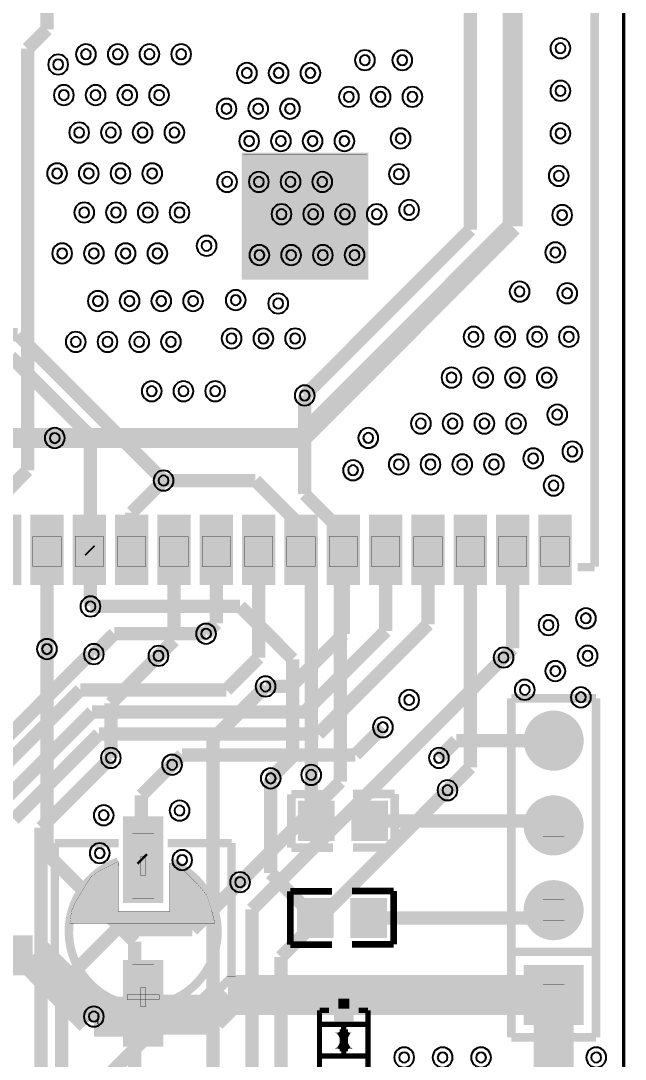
# Model space of a CAD drawing. Header units: millimetres. Extents: x 0 to 135, y -1 to 106.
# Drawn here: x 115.92 to 134.05, y 30.64 to 61.76 of the extents above; entities that cross this region are included whole.
import ezdxf

# ---------------------------------------------------------------- set-up
doc = ezdxf.new("R2010")
doc.units = ezdxf.units.MM
doc.header["$MEASUREMENT"] = 0
for name, color, linetype, true_color in [('Board-Outline-Layer', 7, 'Continuous', 0xff00ff), ('Bottom-Layer', 7, 'Continuous', 0x0000ff), ('Bottom-Paste-Mask-Layer', 7, 'Continuous', 0x800000), ('Bottom-Solder-Mask-Layer', 7, 'Continuous', 0xaa00ff), ('Document-Layer', 7, 'Continuous', 0x6464ff), ('Hole-Layer', 7, 'Continuous', 0x222222), ('Multi-Layer', 7, 'Continuous', 0xc0c0c0), ('Pin-Soldering-Layer', 7, 'Continuous', 0xcc9999), ('Top-Layer', 7, 'Continuous', 0xff0000), ('Top-Paste-Mask-Layer', 7, 'Continuous', 0x808080), ('Top-Silkscreen-Layer', 7, 'Continuous', 0xffcc00), ('Top-Solder-Mask-Layer', 7, 'Continuous', 0x800080)]:
    doc.layers.add(name, color=color, linetype=linetype, true_color=true_color)

msp = doc.modelspace()

# ---------------------------------------------------------------- hatches: boundary and pattern name
at = {"layer": 'Bottom-Layer'}
for points in [[(131.052, 40.189, 1), (132.752, 40.189, 1)], [(131.052, 37.649, 1), (132.752, 37.649, 1)], [(131.052, 35.109, 1), (132.752, 35.109, 1)], [(132.752, 31.719), (131.052, 31.719), (131.052, 33.419), (132.752, 33.419)]]:
    msp.add_hatch(color=256, dxfattribs=at).paths.add_polyline_path(points)
at = {"layer": 'Bottom-Paste-Mask-Layer'}
for points in [[(131.052, 40.189, 1), (132.752, 40.189, 1)], [(131.052, 37.649, 1), (132.752, 37.649, 1)], [(131.052, 35.109, 1), (132.752, 35.109, 1)], [(132.752, 31.719), (131.052, 31.719), (131.052, 33.419), (132.752, 33.419)]]:
    msp.add_hatch(color=256, dxfattribs=at).paths.add_polyline_path(points)
at = {"layer": 'Bottom-Solder-Mask-Layer'}
for points in [[(131.001, 40.189, 1), (132.803, 40.189, 1)], [(131.001, 37.649, 1), (132.803, 37.649, 1)], [(131.001, 35.109, 1), (132.803, 35.109, 1)], [(132.803, 31.668), (131.001, 31.668), (131.001, 33.47), (132.803, 33.47)]]:
    msp.add_hatch(color=256, dxfattribs=at).paths.add_polyline_path(points)
at = {"layer": 'Document-Layer'}
for points in [[(119.517, 36.726), (119.661, 36.726), (119.661, 36.15), (119.517, 36.15)], [(119.517, 32.214), (119.661, 32.214), (119.661, 32.79), (119.517, 32.79)], [(119.109, 32.43), (120.069, 32.43), (120.069, 32.574), (119.109, 32.574)], [(125.861, 31.459), (125.353, 31.459), (125.607, 31.205)], [(125.353, 30.951), (125.861, 30.951), (125.607, 31.205)]]:
    msp.add_hatch(color=256, dxfattribs=at).paths.add_polyline_path(points)
at = {"layer": 'Hole-Layer'}
for points in [[(131.352, 40.189, 1), (132.452, 40.189, 1)], [(131.352, 37.649, 1), (132.452, 37.649, 1)], [(131.352, 35.109, 1), (132.452, 35.109, 1)], [(131.352, 32.569, 1), (132.452, 32.569, 1)]]:
    msp.add_hatch(color=256, dxfattribs=at).paths.add_polyline_path(points)
at = {"layer": 'Multi-Layer'}
for points in [[(131.052, 40.189, 1), (132.752, 40.189, 1)], [(131.052, 40.189, 1), (132.752, 40.189, 1)], [(131.052, 40.189, 1), (132.752, 40.189, 1)], [(131.052, 37.649, 1), (132.752, 37.649, 1)], [(131.052, 37.649, 1), (132.752, 37.649, 1)], [(131.052, 37.649, 1), (132.752, 37.649, 1)], [(131.052, 35.109, 1), (132.752, 35.109, 1)], [(131.052, 35.109, 1), (132.752, 35.109, 1)], [(131.052, 35.109, 1), (132.752, 35.109, 1)], [(132.752, 31.719), (131.052, 31.719), (131.052, 33.419), (132.752, 33.419)], [(132.752, 31.719), (131.052, 31.719), (131.052, 33.419), (132.752, 33.419)], [(132.752, 31.719), (131.052, 31.719), (131.052, 33.419), (132.752, 33.419)]]:
    msp.add_hatch(color=256, dxfattribs=at).paths.add_polyline_path(points)
at = {"layer": 'Pin-Soldering-Layer'}
for points in [[(126.293, 57.757), (126.293, 54.057), (122.593, 54.057), (122.593, 57.757)], [(117.128, 46.307), (117.128, 45.407), (116.278, 45.407), (116.278, 46.307)], [(118.398, 46.307), (118.398, 45.407), (117.548, 45.407), (117.548, 46.307)], [(119.668, 46.307), (119.668, 45.407), (118.818, 45.407), (118.818, 46.307)], [(120.938, 46.307), (120.938, 45.407), (120.088, 45.407), (120.088, 46.307)], [(122.208, 46.307), (122.208, 45.407), (121.358, 45.407), (121.358, 46.307)], [(123.478, 46.307), (123.478, 45.407), (122.628, 45.407), (122.628, 46.307)], [(124.748, 46.307), (124.748, 45.407), (123.898, 45.407), (123.898, 46.307)], [(126.018, 46.307), (126.018, 45.407), (125.168, 45.407), (125.168, 46.307)], [(127.288, 46.307), (127.288, 45.407), (126.438, 45.407), (126.438, 46.307)], [(128.558, 46.307), (128.558, 45.407), (127.708, 45.407), (127.708, 46.307)], [(129.828, 46.307), (129.828, 45.407), (128.978, 45.407), (128.978, 46.307)], [(131.098, 46.307), (131.098, 45.407), (130.248, 45.407), (130.248, 46.307)], [(132.368, 46.307), (132.368, 45.407), (131.518, 45.407), (131.518, 46.307)], [(131.582, 39.869), (131.582, 40.509), (132.222, 40.509), (132.222, 39.869)], [(131.582, 37.329), (131.582, 37.969), (132.222, 37.969), (132.222, 37.329)], [(119.914, 37.419), (119.264, 37.419), (119.264, 35.47), (119.914, 35.47)], [(131.582, 34.789), (131.582, 35.429), (132.222, 35.429), (132.222, 34.789)], [(119.914, 31.519), (119.264, 31.519), (119.264, 33.469), (119.914, 33.469)], [(131.582, 32.249), (131.582, 32.889), (132.222, 32.889), (132.222, 32.249)], [(125.77, 32.155), (125.445, 32.155), (125.445, 32.455), (125.77, 32.455)]]:
    msp.add_hatch(color=256, dxfattribs=at).paths.add_polyline_path(points)
at = {"layer": 'Top-Layer'}
for points in [[(122.593, 57.757), (126.293, 57.757), (126.293, 54.057), (122.593, 54.057)], [(117.153, 44.907), (116.253, 44.907), (116.253, 46.907), (117.153, 46.907)], [(118.423, 44.907), (117.523, 44.907), (117.523, 46.907), (118.423, 46.907)], [(119.693, 44.907), (118.793, 44.907), (118.793, 46.907), (119.693, 46.907)], [(120.963, 44.907), (120.063, 44.907), (120.063, 46.907), (120.963, 46.907)], [(122.233, 44.907), (121.333, 44.907), (121.333, 46.907), (122.233, 46.907)], [(123.503, 44.907), (122.603, 44.907), (122.603, 46.907), (123.503, 46.907)], [(124.773, 44.907), (123.873, 44.907), (123.873, 46.907), (124.773, 46.907)], [(126.043, 44.907), (125.143, 44.907), (125.143, 46.907), (126.043, 46.907)], [(127.313, 44.907), (126.413, 44.907), (126.413, 46.907), (127.313, 46.907)], [(128.583, 44.907), (127.683, 44.907), (127.683, 46.907), (128.583, 46.907)], [(129.853, 44.907), (128.953, 44.907), (128.953, 46.907), (129.853, 46.907)], [(131.123, 44.907), (130.223, 44.907), (130.223, 46.907), (131.123, 46.907)], [(132.393, 44.907), (131.493, 44.907), (131.493, 46.907), (132.393, 46.907)], [(131.052, 40.189, 1), (132.752, 40.189, 1)], [(125.283, 38.335), (125.283, 37.234), (124.283, 37.234), (124.283, 38.335)], [(126.883, 38.335), (126.883, 37.234), (125.883, 37.234), (125.883, 38.335)], [(131.052, 37.649, 1), (132.752, 37.649, 1)], [(119.039, 37.87), (120.139, 37.87), (120.139, 35.37), (119.039, 35.37)], [(131.052, 35.109, 1), (132.752, 35.109, 1)], [(125.256, 35.427), (125.256, 34.327), (124.256, 34.327), (124.256, 35.427)], [(126.856, 35.427), (126.856, 34.327), (125.856, 34.327), (125.856, 35.427)], [(119.039, 33.569), (120.139, 33.569), (120.139, 31.069), (119.039, 31.069)], [(132.752, 31.719), (131.052, 31.719), (131.052, 33.419), (132.752, 33.419)], [(125.852, 31.83), (125.362, 31.83), (125.362, 32.816), (125.852, 32.816)]]:
    msp.add_hatch(color=256, dxfattribs=at).paths.add_polyline_path(points)
at = {"layer": 'Top-Paste-Mask-Layer'}
for points in [[(122.593, 57.757), (126.293, 57.757), (126.293, 54.057), (122.593, 54.057)], [(117.153, 44.907), (116.253, 44.907), (116.253, 46.907), (117.153, 46.907)], [(118.423, 44.907), (117.523, 44.907), (117.523, 46.907), (118.423, 46.907)], [(119.693, 44.907), (118.793, 44.907), (118.793, 46.907), (119.693, 46.907)], [(120.963, 44.907), (120.063, 44.907), (120.063, 46.907), (120.963, 46.907)], [(122.233, 44.907), (121.333, 44.907), (121.333, 46.907), (122.233, 46.907)], [(123.503, 44.907), (122.603, 44.907), (122.603, 46.907), (123.503, 46.907)], [(124.773, 44.907), (123.873, 44.907), (123.873, 46.907), (124.773, 46.907)], [(126.043, 44.907), (125.143, 44.907), (125.143, 46.907), (126.043, 46.907)], [(127.313, 44.907), (126.413, 44.907), (126.413, 46.907), (127.313, 46.907)], [(128.583, 44.907), (127.683, 44.907), (127.683, 46.907), (128.583, 46.907)], [(129.853, 44.907), (128.953, 44.907), (128.953, 46.907), (129.853, 46.907)], [(131.123, 44.907), (130.223, 44.907), (130.223, 46.907), (131.123, 46.907)], [(132.393, 44.907), (131.493, 44.907), (131.493, 46.907), (132.393, 46.907)], [(131.052, 40.189, 1), (132.752, 40.189, 1)], [(125.283, 38.335), (125.283, 37.234), (124.283, 37.234), (124.283, 38.335)], [(126.883, 38.335), (126.883, 37.234), (125.883, 37.234), (125.883, 38.335)], [(131.052, 37.649, 1), (132.752, 37.649, 1)], [(119.039, 37.87), (120.139, 37.87), (120.139, 35.37), (119.039, 35.37)], [(131.052, 35.109, 1), (132.752, 35.109, 1)], [(125.256, 35.427), (125.256, 34.327), (124.256, 34.327), (124.256, 35.427)], [(126.856, 35.427), (126.856, 34.327), (125.856, 34.327), (125.856, 35.427)], [(119.039, 33.569), (120.139, 33.569), (120.139, 31.069), (119.039, 31.069)], [(132.752, 31.719), (131.052, 31.719), (131.052, 33.419), (132.752, 33.419)], [(125.852, 31.83), (125.362, 31.83), (125.362, 32.816), (125.852, 32.816)]]:
    msp.add_hatch(color=256, dxfattribs=at).paths.add_polyline_path(points)
at = {"layer": 'Top-Silkscreen-Layer'}
msp.add_hatch(color=256, dxfattribs=at).paths.add_polyline_path([(117.389, 34.719), (121.739, 34.719), (121.639, 35.119), (121.489, 35.569), (121.189, 35.919), (120.839, 36.269), (120.639, 36.419), (120.389, 36.519), (120.389, 35.069), (118.839, 35.069), (118.839, 36.569), (118.539, 36.419), (118.239, 36.269), (118.039, 36.119), (117.839, 35.819), (117.689, 35.569), (117.539, 35.319), (117.439, 35.069)])
at = {"layer": 'Top-Solder-Mask-Layer'}
for points in [[(122.542, 57.808), (126.344, 57.808), (126.344, 54.006), (122.542, 54.006)], [(115.934, 44.856), (114.932, 44.856), (114.932, 46.958), (115.934, 46.958)], [(117.204, 44.856), (116.202, 44.856), (116.202, 46.958), (117.204, 46.958)], [(118.474, 44.856), (117.472, 44.856), (117.472, 46.958), (118.474, 46.958)], [(119.744, 44.856), (118.742, 44.856), (118.742, 46.958), (119.744, 46.958)], [(121.014, 44.856), (120.012, 44.856), (120.012, 46.958), (121.014, 46.958)], [(122.284, 44.856), (121.282, 44.856), (121.282, 46.958), (122.284, 46.958)], [(123.554, 44.856), (122.552, 44.856), (122.552, 46.958), (123.554, 46.958)], [(124.824, 44.856), (123.822, 44.856), (123.822, 46.958), (124.824, 46.958)], [(126.094, 44.856), (125.092, 44.856), (125.092, 46.958), (126.094, 46.958)], [(127.364, 44.856), (126.362, 44.856), (126.362, 46.958), (127.364, 46.958)], [(128.634, 44.856), (127.632, 44.856), (127.632, 46.958), (128.634, 46.958)], [(129.904, 44.856), (128.902, 44.856), (128.902, 46.958), (129.904, 46.958)], [(131.174, 44.856), (130.172, 44.856), (130.172, 46.958), (131.174, 46.958)], [(132.444, 44.856), (131.442, 44.856), (131.442, 46.958), (132.444, 46.958)], [(131.001, 40.189, 1), (132.803, 40.189, 1)], [(125.334, 38.386), (125.334, 37.183), (124.232, 37.183), (124.232, 38.386)], [(126.934, 38.386), (126.934, 37.183), (125.832, 37.183), (125.832, 38.386)], [(131.001, 37.649, 1), (132.803, 37.649, 1)], [(118.988, 37.92), (120.19, 37.92), (120.19, 35.319), (118.988, 35.319)], [(131.001, 35.109, 1), (132.803, 35.109, 1)], [(125.307, 35.478), (125.307, 34.276), (124.205, 34.276), (124.205, 35.478)], [(126.907, 35.478), (126.907, 34.276), (125.805, 34.276), (125.805, 35.478)], [(118.988, 33.62), (120.19, 33.62), (120.19, 31.019), (118.988, 31.019)], [(132.803, 31.668), (131.001, 31.668), (131.001, 33.47), (132.803, 33.47)], [(125.903, 31.779), (125.311, 31.779), (125.311, 32.867), (125.903, 32.867)]]:
    msp.add_hatch(color=256, dxfattribs=at).paths.add_polyline_path(points)

# ---------------------------------------------------------------- linework, layer by layer
at = {"layer": 'Board-Outline-Layer', "const_width": 0.1}
msp.add_lwpolyline([(0, 0), (0, 99.9), (134, 99.9), (134, 0)], close=True, dxfattribs=at)
at = {"layer": 'Bottom-Layer'}
for points, const_width in [([(81.198, 52.358), (115.827, 52.358)], 0.4), ([(115.827, 52.358), (120.201, 47.985)], 0.4), ([(118.008, 49.311), (115.614, 51.704)], 0.4), ([(124.434, 47.577), (124.434, 50.535)], 0.4), ([(115.254, 49.26), (116.937, 49.26)], 0.6), ([(118.008, 44.211), (118.008, 49.311)], 0.4), ([(122.955, 47.985), (120.201, 47.985)], 0.4), ([(124.63, 46.31), (122.955, 47.985)], 0.4), ([(125.505, 46.506), (124.434, 47.577)], 0.4), ([(125.505, 38.958), (125.505, 46.506)], 0.4), ([(124.63, 39.162), (124.63, 46.31)], 0.4), ([(118.008, 44.211), (122.496, 44.211)], 0.4), ([(122.496, 44.211), (124.077, 42.63)], 0.4), ([(118.722, 43.395), (118.11, 42.783)], 0.4), ([(121.476, 43.395), (118.722, 43.395)], 0.4), ([(116.703, 42.936), (116.703, 36.794)], 0.4), ([(120.048, 42.732), (118.62, 41.304)], 0.4), ([(130.401, 42.681), (122.853, 35.132)], 0.4), ([(124.077, 42.63), (124.077, 39.723)], 0.4), ([(123.261, 41.814), (121.68, 40.233)], 0.4), ([(118.62, 41.304), (118.62, 39.672)], 0.4), ([(121.68, 40.233), (121.68, 20.495)], 0.4), ([(128.463, 39.672), (128.981, 40.189)], 0.4), ([(128.981, 40.189), (131.902, 40.189)], 0.4), ([(124.077, 39.723), (123.414, 39.06)], 0.4), ([(122.496, 35.948), (125.505, 38.958)], 0.4), ([(128.718, 38.703), (123.72, 33.704)], 0.4), ([(116.703, 36.794), (119.334, 34.163)], 0.4), ([(122.853, 35.132), (122.853, 20.495)], 0.4), ([(116.274, 33.755), (110.976, 33.755)], 1.2), ([(118.11, 31.919), (116.274, 33.755)], 1.2), ([(119.334, 34.163), (119.334, 21.821)], 0.4), ([(123.72, 33.704), (123.72, 29.114)], 0.4)]:
    msp.add_lwpolyline(points, dxfattribs=dict(at, const_width=const_width))
at = {"layer": 'Document-Layer', "const_width": 0.00508}
for points in [[(119.517, 36.726), (119.661, 36.726), (119.661, 36.15), (119.517, 36.15)], [(119.517, 32.214), (119.661, 32.214), (119.661, 32.79), (119.517, 32.79)], [(119.109, 32.43), (120.069, 32.43), (120.069, 32.574), (119.109, 32.574)], [(125.861, 31.459), (125.353, 31.459), (125.607, 31.205)], [(125.353, 30.951), (125.861, 30.951), (125.607, 31.205)]]:
    msp.add_lwpolyline(points, close=True, dxfattribs=at)
at = {"layer": 'Hole-Layer'}
for points in [[(131.956, 60.941, 1), (132.256, 60.941), (132.256, 60.941, 1), (131.956, 60.941)], [(117.723, 60.761, 1), (118.023, 60.761), (118.023, 60.761, 1), (117.723, 60.761)], [(118.675, 60.761, 1), (118.975, 60.761), (118.975, 60.761, 1), (118.675, 60.761)], [(119.627, 60.761, 1), (119.927, 60.761), (119.927, 60.761, 1), (119.627, 60.761)], [(120.579, 60.761, 1), (120.879, 60.761), (120.879, 60.761, 1), (120.579, 60.761)], [(126.091, 60.584, 1), (126.391, 60.584), (126.391, 60.584, 1), (126.091, 60.584)], [(127.213, 60.584, 1), (127.513, 60.584), (127.513, 60.584, 1), (127.213, 60.584)], [(116.89, 60.455, 1), (117.19, 60.455), (117.19, 60.455, 1), (116.89, 60.455)], [(122.551, 60.2, 1), (122.851, 60.2), (122.851, 60.2, 1), (122.551, 60.2)], [(123.503, 60.2, 1), (123.803, 60.2), (123.803, 60.2, 1), (123.503, 60.2)], [(124.455, 60.2, 1), (124.755, 60.2), (124.755, 60.2, 1), (124.455, 60.2)], [(131.956, 59.666, 1), (132.256, 59.666), (132.256, 59.666, 1), (131.956, 59.666)], [(117.06, 59.537, 1), (117.36, 59.537), (117.36, 59.537, 1), (117.06, 59.537)], [(118.012, 59.537, 1), (118.312, 59.537), (118.312, 59.537, 1), (118.012, 59.537)], [(118.964, 59.537, 1), (119.264, 59.537), (119.264, 59.537, 1), (118.964, 59.537)], [(119.916, 59.537, 1), (120.216, 59.537), (120.216, 59.537, 1), (119.916, 59.537)], [(125.611, 59.486, 1), (125.911, 59.486), (125.911, 59.486, 1), (125.611, 59.486)], [(126.563, 59.486, 1), (126.863, 59.486), (126.863, 59.486, 1), (126.563, 59.486)], [(127.515, 59.486, 1), (127.815, 59.486), (127.815, 59.486, 1), (127.515, 59.486)], [(121.939, 59.129, 1), (122.239, 59.129), (122.239, 59.129, 1), (121.939, 59.129)], [(122.891, 59.129, 1), (123.191, 59.129), (123.191, 59.129, 1), (122.891, 59.129)], [(123.843, 59.129, 1), (124.143, 59.129), (124.143, 59.129, 1), (123.843, 59.129)], [(117.519, 58.415, 1), (117.819, 58.415), (117.819, 58.415, 1), (117.519, 58.415)], [(118.471, 58.415, 1), (118.771, 58.415), (118.771, 58.415, 1), (118.471, 58.415)], [(119.423, 58.415, 1), (119.723, 58.415), (119.723, 58.415, 1), (119.423, 58.415)], [(120.375, 58.415, 1), (120.675, 58.415), (120.675, 58.415, 1), (120.375, 58.415)], [(131.956, 58.391, 1), (132.256, 58.391), (132.256, 58.391, 1), (131.956, 58.391)], [(122.619, 58.16, 1), (122.919, 58.16), (122.919, 58.16, 1), (122.619, 58.16)], [(123.571, 58.16, 1), (123.871, 58.16), (123.871, 58.16, 1), (123.571, 58.16)], [(124.523, 58.16, 1), (124.823, 58.16), (124.823, 58.16, 1), (124.523, 58.16)], [(125.475, 58.16, 1), (125.775, 58.16), (125.775, 58.16, 1), (125.475, 58.16)], [(127.162, 58.238, 1), (127.462, 58.238), (127.462, 58.238, 1), (127.162, 58.238)], [(116.856, 57.191, 1), (117.156, 57.191), (117.156, 57.191, 1), (116.856, 57.191)], [(117.808, 57.191, 1), (118.108, 57.191), (118.108, 57.191, 1), (117.808, 57.191)], [(118.76, 57.191, 1), (119.06, 57.191), (119.06, 57.191, 1), (118.76, 57.191)], [(119.712, 57.191, 1), (120.012, 57.191), (120.012, 57.191, 1), (119.712, 57.191)], [(127.111, 57.167, 1), (127.411, 57.167), (127.411, 57.167, 1), (127.111, 57.167)], [(121.956, 56.936, 1), (122.256, 56.936), (122.256, 56.936, 1), (121.956, 56.936)], [(122.908, 56.936, 1), (123.208, 56.936), (123.208, 56.936, 1), (122.908, 56.936)], [(123.86, 56.936, 1), (124.16, 56.936), (124.16, 56.936, 1), (123.86, 56.936)], [(124.812, 56.936, 1), (125.112, 56.936), (125.112, 56.936, 1), (124.812, 56.936)], [(131.905, 57.116, 1), (132.205, 57.116), (132.205, 57.116, 1), (131.905, 57.116)], [(117.672, 56.018, 1), (117.972, 56.018), (117.972, 56.018, 1), (117.672, 56.018)], [(118.624, 56.018, 1), (118.924, 56.018), (118.924, 56.018, 1), (118.624, 56.018)], [(119.576, 56.018, 1), (119.876, 56.018), (119.876, 56.018, 1), (119.576, 56.018)], [(120.528, 56.018, 1), (120.828, 56.018), (120.828, 56.018, 1), (120.528, 56.018)], [(123.588, 55.967, 1), (123.888, 55.967), (123.888, 55.967, 1), (123.588, 55.967)], [(124.54, 55.967, 1), (124.84, 55.967), (124.84, 55.967, 1), (124.54, 55.967)], [(125.492, 55.967, 1), (125.792, 55.967), (125.792, 55.967, 1), (125.492, 55.967)], [(126.444, 55.967, 1), (126.744, 55.967), (126.744, 55.967, 1), (126.444, 55.967)], [(127.417, 56.096, 1), (127.717, 56.096), (127.717, 56.096, 1), (127.417, 56.096)], [(132.007, 55.943, 1), (132.307, 55.943), (132.307, 55.943, 1), (132.007, 55.943)], [(121.341, 55.022, 1), (121.641, 55.022), (121.641, 55.022, 1), (121.341, 55.022)], [(117.009, 54.794, 1), (117.309, 54.794), (117.309, 54.794, 1), (117.009, 54.794)], [(117.961, 54.794, 1), (118.261, 54.794), (118.261, 54.794, 1), (117.961, 54.794)], [(118.913, 54.794, 1), (119.213, 54.794), (119.213, 54.794, 1), (118.913, 54.794)], [(119.865, 54.794, 1), (120.165, 54.794), (120.165, 54.794, 1), (119.865, 54.794)], [(122.925, 54.743, 1), (123.225, 54.743), (123.225, 54.743, 1), (122.925, 54.743)], [(123.877, 54.743, 1), (124.177, 54.743), (124.177, 54.743, 1), (123.877, 54.743)], [(124.829, 54.743, 1), (125.129, 54.743), (125.129, 54.743, 1), (124.829, 54.743)], [(125.781, 54.743, 1), (126.081, 54.743), (126.081, 54.743, 1), (125.781, 54.743)], [(131.803, 54.821, 1), (132.103, 54.821), (132.103, 54.821, 1), (131.803, 54.821)], [(122.215, 53.393, 1), (122.515, 53.393), (122.515, 53.393, 1), (122.215, 53.393)], [(130.732, 53.648, 1), (131.032, 53.648), (131.032, 53.648, 1), (130.732, 53.648)], [(132.16, 53.597, 1), (132.46, 53.597), (132.46, 53.597, 1), (132.16, 53.597)], [(118.08, 53.365, 1), (118.38, 53.365), (118.38, 53.365, 1), (118.08, 53.365)], [(119.032, 53.365, 1), (119.332, 53.365), (119.332, 53.365, 1), (119.032, 53.365)], [(119.984, 53.365, 1), (120.284, 53.365), (120.284, 53.365, 1), (119.984, 53.365)], [(120.936, 53.365, 1), (121.236, 53.365), (121.236, 53.365, 1), (120.936, 53.365)], [(123.49, 53.291, 1), (123.79, 53.291), (123.79, 53.291, 1), (123.49, 53.291)], [(117.417, 52.141, 1), (117.717, 52.141), (117.717, 52.141, 1), (117.417, 52.141)], [(118.369, 52.141, 1), (118.669, 52.141), (118.669, 52.141, 1), (118.369, 52.141)], [(119.321, 52.141, 1), (119.621, 52.141), (119.621, 52.141, 1), (119.321, 52.141)], [(120.273, 52.141, 1), (120.573, 52.141), (120.573, 52.141, 1), (120.273, 52.141)], [(122.092, 52.243, 1), (122.392, 52.243), (122.392, 52.243, 1), (122.092, 52.243)], [(123.044, 52.243, 1), (123.344, 52.243), (123.344, 52.243, 1), (123.044, 52.243)], [(123.996, 52.243, 1), (124.296, 52.243), (124.296, 52.243, 1), (123.996, 52.243)], [(129.351, 52.294, 1), (129.651, 52.294), (129.651, 52.294, 1), (129.351, 52.294)], [(130.303, 52.294, 1), (130.603, 52.294), (130.603, 52.294, 1), (130.303, 52.294)], [(131.255, 52.294, 1), (131.555, 52.294), (131.555, 52.294, 1), (131.255, 52.294)], [(132.207, 52.294, 1), (132.507, 52.294), (132.507, 52.294, 1), (132.207, 52.294)], [(128.688, 51.07, 1), (128.988, 51.07), (128.988, 51.07, 1), (128.688, 51.07)], [(129.64, 51.07, 1), (129.94, 51.07), (129.94, 51.07, 1), (129.64, 51.07)], [(130.592, 51.07, 1), (130.892, 51.07), (130.892, 51.07, 1), (130.592, 51.07)], [(131.544, 51.07, 1), (131.844, 51.07), (131.844, 51.07, 1), (131.544, 51.07)], [(119.695, 50.662, 1), (119.995, 50.662), (119.995, 50.662, 1), (119.695, 50.662)], [(120.647, 50.662, 1), (120.947, 50.662), (120.947, 50.662, 1), (120.647, 50.662)], [(121.599, 50.662, 1), (121.899, 50.662), (121.899, 50.662, 1), (121.599, 50.662)], [(124.284, 50.535, 1), (124.584, 50.535), (124.584, 50.535, 1), (124.284, 50.535)], [(131.86, 49.96, 1), (132.16, 49.96), (132.16, 49.96, 1), (131.86, 49.96)], [(127.77, 49.693, 1), (128.07, 49.693), (128.07, 49.693, 1), (127.77, 49.693)], [(128.722, 49.693, 1), (129.022, 49.693), (129.022, 49.693, 1), (128.722, 49.693)], [(129.674, 49.693, 1), (129.974, 49.693), (129.974, 49.693, 1), (129.674, 49.693)], [(130.626, 49.693, 1), (130.926, 49.693), (130.926, 49.693, 1), (130.626, 49.693)], [(116.787, 49.26, 1), (117.087, 49.26), (117.087, 49.26, 1), (116.787, 49.26)], [(126.193, 49.262, 1), (126.493, 49.262), (126.493, 49.262, 1), (126.193, 49.262)], [(132.313, 48.854, 1), (132.613, 48.854), (132.613, 48.854, 1), (132.313, 48.854)], [(127.107, 48.469, 1), (127.407, 48.469), (127.407, 48.469, 1), (127.107, 48.469)], [(128.059, 48.469, 1), (128.359, 48.469), (128.359, 48.469, 1), (128.059, 48.469)], [(129.011, 48.469, 1), (129.311, 48.469), (129.311, 48.469, 1), (129.011, 48.469)], [(129.963, 48.469, 1), (130.263, 48.469), (130.263, 48.469, 1), (129.963, 48.469)], [(131.14, 48.65, 1), (131.44, 48.65), (131.44, 48.65, 1), (131.14, 48.65)], [(125.734, 48.293, 1), (126.034, 48.293), (126.034, 48.293, 1), (125.734, 48.293)], [(120.051, 47.985, 1), (120.351, 47.985), (120.351, 47.985, 1), (120.051, 47.985)], [(131.752, 47.834, 1), (132.052, 47.834), (132.052, 47.834, 1), (131.752, 47.834)], [(117.858, 44.211, 1), (118.158, 44.211), (118.158, 44.211, 1), (117.858, 44.211)], [(132.721, 43.856, 1), (133.021, 43.856), (133.021, 43.856, 1), (132.721, 43.856)], [(131.599, 43.652, 1), (131.899, 43.652), (131.899, 43.652, 1), (131.599, 43.652)], [(121.326, 43.395, 1), (121.626, 43.395), (121.626, 43.395, 1), (121.326, 43.395)], [(116.553, 42.936, 1), (116.853, 42.936), (116.853, 42.936, 1), (116.553, 42.936)], [(117.96, 42.783, 1), (118.26, 42.783), (118.26, 42.783, 1), (117.96, 42.783)], [(119.898, 42.732, 1), (120.198, 42.732), (120.198, 42.732, 1), (119.898, 42.732)], [(130.251, 42.681, 1), (130.551, 42.681), (130.551, 42.681, 1), (130.251, 42.681)], [(132.772, 42.734, 1), (133.072, 42.734), (133.072, 42.734, 1), (132.772, 42.734)], [(131.803, 42.275, 1), (132.103, 42.275), (132.103, 42.275, 1), (131.803, 42.275)], [(123.111, 41.814, 1), (123.411, 41.814), (123.411, 41.814, 1), (123.111, 41.814)], [(130.885, 41.714, 1), (131.185, 41.714), (131.185, 41.714, 1), (130.885, 41.714)], [(127.417, 41.408, 1), (127.717, 41.408), (127.717, 41.408, 1), (127.417, 41.408)], [(132.569, 41.488, 1), (132.869, 41.488), (132.869, 41.488, 1), (132.569, 41.488)], [(126.63, 40.59, 1), (126.93, 40.59), (126.93, 40.59, 1), (126.63, 40.59)], [(118.47, 39.672, 1), (118.77, 39.672), (118.77, 39.672, 1), (118.47, 39.672)], [(120.306, 39.468, 1), (120.606, 39.468), (120.606, 39.468, 1), (120.306, 39.468)], [(128.313, 39.672, 1), (128.613, 39.672), (128.613, 39.672, 1), (128.313, 39.672)], [(124.48, 39.162, 1), (124.78, 39.162), (124.78, 39.162, 1), (124.48, 39.162)], [(123.264, 39.06, 1), (123.564, 39.06), (123.564, 39.06, 1), (123.264, 39.06)], [(128.568, 38.703, 1), (128.868, 38.703), (128.868, 38.703, 1), (128.568, 38.703)], [(118.255, 37.953, 1), (118.555, 37.953), (118.555, 37.953, 1), (118.255, 37.953)], [(120.532, 38.093, 1), (120.832, 38.093), (120.832, 38.093, 1), (120.532, 38.093)], [(118.135, 36.818, 1), (118.435, 36.818), (118.435, 36.818, 1), (118.135, 36.818)], [(120.609, 36.612, 1), (120.909, 36.612), (120.909, 36.612, 1), (120.609, 36.612)], [(122.346, 35.948, 1), (122.646, 35.948), (122.646, 35.948, 1), (122.346, 35.948)], [(117.96, 31.919, 1), (118.26, 31.919), (118.26, 31.919, 1), (117.96, 31.919)], [(127.269, 30.696, 1), (127.569, 30.696), (127.569, 30.696, 1), (127.269, 30.696)], [(128.422, 30.696, 1), (128.722, 30.696), (128.722, 30.696, 1), (128.422, 30.696)], [(129.574, 30.696, 1), (129.874, 30.696), (129.874, 30.696, 1), (129.574, 30.696)], [(133.03, 30.696, 1), (133.33, 30.696), (133.33, 30.696, 1), (133.03, 30.696)]]:
    msp.add_lwpolyline(points, format="xyb", dxfattribs=at)
at = {"layer": 'Multi-Layer'}
for points in [[(117.573, 60.761, 1), (118.173, 60.761, 1)], [(118.525, 60.761, 1), (119.125, 60.761, 1)], [(119.477, 60.761, 1), (120.077, 60.761, 1)], [(120.429, 60.761, 1), (121.029, 60.761, 1)], [(131.806, 60.941, 1), (132.406, 60.941, 1)], [(116.74, 60.455, 1), (117.34, 60.455, 1)], [(125.941, 60.584, 1), (126.541, 60.584, 1)], [(127.063, 60.584, 1), (127.663, 60.584, 1)], [(122.401, 60.2, 1), (123.001, 60.2, 1)], [(123.353, 60.2, 1), (123.953, 60.2, 1)], [(124.305, 60.2, 1), (124.905, 60.2, 1)], [(116.91, 59.537, 1), (117.51, 59.537, 1)], [(117.862, 59.537, 1), (118.462, 59.537, 1)], [(118.814, 59.537, 1), (119.414, 59.537, 1)], [(119.766, 59.537, 1), (120.366, 59.537, 1)], [(125.461, 59.486, 1), (126.061, 59.486, 1)], [(126.413, 59.486, 1), (127.013, 59.486, 1)], [(127.365, 59.486, 1), (127.965, 59.486, 1)], [(131.806, 59.666, 1), (132.406, 59.666, 1)], [(121.789, 59.129, 1), (122.389, 59.129, 1)], [(122.741, 59.129, 1), (123.341, 59.129, 1)], [(123.693, 59.129, 1), (124.293, 59.129, 1)], [(117.369, 58.415, 1), (117.969, 58.415, 1)], [(118.321, 58.415, 1), (118.921, 58.415, 1)], [(119.273, 58.415, 1), (119.873, 58.415, 1)], [(120.225, 58.415, 1), (120.825, 58.415, 1)], [(127.012, 58.238, 1), (127.612, 58.238, 1)], [(131.806, 58.391, 1), (132.406, 58.391, 1)], [(122.469, 58.16, 1), (123.069, 58.16, 1)], [(123.421, 58.16, 1), (124.021, 58.16, 1)], [(124.373, 58.16, 1), (124.973, 58.16, 1)], [(125.325, 58.16, 1), (125.925, 58.16, 1)], [(116.706, 57.191, 1), (117.306, 57.191, 1)], [(117.658, 57.191, 1), (118.258, 57.191, 1)], [(118.61, 57.191, 1), (119.21, 57.191, 1)], [(119.562, 57.191, 1), (120.162, 57.191, 1)], [(126.961, 57.167, 1), (127.561, 57.167, 1)], [(131.755, 57.116, 1), (132.355, 57.116, 1)], [(121.806, 56.936, 1), (122.406, 56.936, 1)], [(122.758, 56.936, 1), (123.358, 56.936, 1)], [(123.71, 56.936, 1), (124.31, 56.936, 1)], [(124.662, 56.936, 1), (125.262, 56.936, 1)], [(127.267, 56.096, 1), (127.867, 56.096, 1)], [(117.522, 56.018, 1), (118.122, 56.018, 1)], [(118.474, 56.018, 1), (119.074, 56.018, 1)], [(119.426, 56.018, 1), (120.026, 56.018, 1)], [(120.378, 56.018, 1), (120.978, 56.018, 1)], [(123.438, 55.967, 1), (124.038, 55.967, 1)], [(124.39, 55.967, 1), (124.99, 55.967, 1)], [(125.342, 55.967, 1), (125.942, 55.967, 1)], [(126.294, 55.967, 1), (126.894, 55.967, 1)], [(131.857, 55.943, 1), (132.457, 55.943, 1)], [(116.859, 54.794, 1), (117.459, 54.794, 1)], [(117.811, 54.794, 1), (118.411, 54.794, 1)], [(118.763, 54.794, 1), (119.363, 54.794, 1)], [(119.715, 54.794, 1), (120.315, 54.794, 1)], [(121.191, 55.022, 1), (121.791, 55.022, 1)], [(131.653, 54.821, 1), (132.253, 54.821, 1)], [(122.775, 54.743, 1), (123.375, 54.743, 1)], [(123.727, 54.743, 1), (124.327, 54.743, 1)], [(124.679, 54.743, 1), (125.279, 54.743, 1)], [(125.631, 54.743, 1), (126.231, 54.743, 1)], [(130.582, 53.648, 1), (131.182, 53.648, 1)], [(132.01, 53.597, 1), (132.61, 53.597, 1)], [(117.93, 53.365, 1), (118.53, 53.365, 1)], [(118.882, 53.365, 1), (119.482, 53.365, 1)], [(119.834, 53.365, 1), (120.434, 53.365, 1)], [(120.786, 53.365, 1), (121.386, 53.365, 1)], [(122.065, 53.393, 1), (122.665, 53.393, 1)], [(123.34, 53.291, 1), (123.94, 53.291, 1)], [(117.267, 52.141, 1), (117.867, 52.141, 1)], [(118.219, 52.141, 1), (118.819, 52.141, 1)], [(119.171, 52.141, 1), (119.771, 52.141, 1)], [(120.123, 52.141, 1), (120.723, 52.141, 1)], [(121.942, 52.243, 1), (122.542, 52.243, 1)], [(122.894, 52.243, 1), (123.494, 52.243, 1)], [(123.846, 52.243, 1), (124.446, 52.243, 1)], [(129.201, 52.294, 1), (129.801, 52.294, 1)], [(130.153, 52.294, 1), (130.753, 52.294, 1)], [(131.105, 52.294, 1), (131.705, 52.294, 1)], [(132.057, 52.294, 1), (132.657, 52.294, 1)], [(128.538, 51.07, 1), (129.138, 51.07, 1)], [(129.49, 51.07, 1), (130.09, 51.07, 1)], [(130.442, 51.07, 1), (131.042, 51.07, 1)], [(131.394, 51.07, 1), (131.994, 51.07, 1)], [(119.545, 50.662, 1), (120.145, 50.662, 1)], [(120.497, 50.662, 1), (121.097, 50.662, 1)], [(121.449, 50.662, 1), (122.049, 50.662, 1)], [(124.134, 50.535, 1), (124.734, 50.535, 1)], [(131.71, 49.96, 1), (132.31, 49.96, 1)], [(127.62, 49.693, 1), (128.22, 49.693, 1)], [(128.572, 49.693, 1), (129.172, 49.693, 1)], [(129.524, 49.693, 1), (130.124, 49.693, 1)], [(130.476, 49.693, 1), (131.076, 49.693, 1)], [(116.637, 49.26, 1), (117.237, 49.26, 1)], [(126.043, 49.262, 1), (126.643, 49.262, 1)], [(130.99, 48.65, 1), (131.59, 48.65, 1)], [(132.163, 48.854, 1), (132.763, 48.854, 1)], [(125.584, 48.293, 1), (126.184, 48.293, 1)], [(126.957, 48.469, 1), (127.557, 48.469, 1)], [(127.909, 48.469, 1), (128.509, 48.469, 1)], [(128.861, 48.469, 1), (129.461, 48.469, 1)], [(129.813, 48.469, 1), (130.413, 48.469, 1)], [(119.901, 47.985, 1), (120.501, 47.985, 1)], [(131.602, 47.834, 1), (132.202, 47.834, 1)], [(117.708, 44.211, 1), (118.308, 44.211, 1)], [(131.449, 43.652, 1), (132.049, 43.652, 1)], [(132.571, 43.856, 1), (133.171, 43.856, 1)], [(121.176, 43.395, 1), (121.776, 43.395, 1)], [(116.403, 42.936, 1), (117.003, 42.936, 1)], [(117.81, 42.783, 1), (118.41, 42.783, 1)], [(119.748, 42.732, 1), (120.348, 42.732, 1)], [(130.101, 42.681, 1), (130.701, 42.681, 1)], [(132.622, 42.734, 1), (133.222, 42.734, 1)], [(131.653, 42.275, 1), (132.253, 42.275, 1)], [(122.961, 41.814, 1), (123.561, 41.814, 1)], [(127.267, 41.408, 1), (127.867, 41.408, 1)], [(130.735, 41.714, 1), (131.335, 41.714, 1)], [(132.419, 41.488, 1), (133.019, 41.488, 1)], [(126.48, 40.59, 1), (127.08, 40.59, 1)], [(118.32, 39.672, 1), (118.92, 39.672, 1)], [(128.163, 39.672, 1), (128.763, 39.672, 1)], [(120.156, 39.468, 1), (120.756, 39.468, 1)], [(123.114, 39.06, 1), (123.714, 39.06, 1)], [(124.33, 39.162, 1), (124.93, 39.162, 1)], [(128.418, 38.703, 1), (129.018, 38.703, 1)], [(120.382, 38.093, 1), (120.982, 38.093, 1)], [(118.105, 37.953, 1), (118.705, 37.953, 1)], [(117.985, 36.818, 1), (118.585, 36.818, 1)], [(120.459, 36.612, 1), (121.059, 36.612, 1)], [(122.196, 35.948, 1), (122.796, 35.948, 1)], [(117.81, 31.919, 1), (118.41, 31.919, 1)], [(127.119, 30.696, 1), (127.719, 30.696, 1)], [(128.272, 30.696, 1), (128.872, 30.696, 1)], [(129.424, 30.696, 1), (130.024, 30.696, 1)], [(132.88, 30.696, 1), (133.48, 30.696, 1)]]:
    msp.add_lwpolyline(points, format="xyb", close=True, dxfattribs=at)
at = {"layer": 'Pin-Soldering-Layer', "const_width": 0.00508}
for points in [[(126.293, 57.757), (126.293, 54.057), (122.593, 54.057), (122.593, 57.757)], [(117.128, 46.307), (117.128, 45.407), (116.278, 45.407), (116.278, 46.307)], [(118.398, 46.307), (118.398, 45.407), (117.548, 45.407), (117.548, 46.307)], [(119.668, 46.307), (119.668, 45.407), (118.818, 45.407), (118.818, 46.307)], [(120.938, 46.307), (120.938, 45.407), (120.088, 45.407), (120.088, 46.307)], [(122.208, 46.307), (122.208, 45.407), (121.358, 45.407), (121.358, 46.307)], [(123.478, 46.307), (123.478, 45.407), (122.628, 45.407), (122.628, 46.307)], [(124.748, 46.307), (124.748, 45.407), (123.898, 45.407), (123.898, 46.307)], [(126.018, 46.307), (126.018, 45.407), (125.168, 45.407), (125.168, 46.307)], [(127.288, 46.307), (127.288, 45.407), (126.438, 45.407), (126.438, 46.307)], [(128.558, 46.307), (128.558, 45.407), (127.708, 45.407), (127.708, 46.307)], [(129.828, 46.307), (129.828, 45.407), (128.978, 45.407), (128.978, 46.307)], [(131.098, 46.307), (131.098, 45.407), (130.248, 45.407), (130.248, 46.307)], [(132.368, 46.307), (132.368, 45.407), (131.518, 45.407), (131.518, 46.307)], [(131.582, 39.869), (131.582, 40.509), (132.222, 40.509), (132.222, 39.869)], [(131.582, 37.329), (131.582, 37.969), (132.222, 37.969), (132.222, 37.329)], [(119.914, 37.419), (119.264, 37.419), (119.264, 35.47), (119.914, 35.47)], [(131.582, 34.789), (131.582, 35.429), (132.222, 35.429), (132.222, 34.789)], [(119.914, 31.519), (119.264, 31.519), (119.264, 33.469), (119.914, 33.469)], [(131.582, 32.249), (131.582, 32.889), (132.222, 32.889), (132.222, 32.249)], [(125.77, 32.155), (125.445, 32.155), (125.445, 32.455), (125.77, 32.455)]]:
    msp.add_lwpolyline(points, close=True, dxfattribs=at)
at = {"layer": 'Top-Layer'}
for points, const_width in [([(130.673, 62.908), (130.673, 55.601)], 0.6), ([(116.703, 61.508), (116.703, 62.908)], 0.4), ([(129.403, 62.908), (129.403, 55.504)], 0.4), ([(116.121, 60.926), (116.703, 61.508)], 0.4), ([(116.121, 48.291), (116.121, 60.926)], 0.4), ([(130.673, 55.601), (124.332, 49.26)], 0.6), ([(129.403, 55.504), (124.434, 50.535)], 0.4), ([(124.332, 49.26), (116.937, 49.26)], 0.6), ([(115.356, 47.526), (116.121, 48.291)], 0.4), ([(120.201, 47.985), (119.243, 47.027)], 0.4), ([(119.243, 47.027), (119.243, 45.907)], 0.4), ([(116.703, 45.907), (116.703, 42.936)], 0.4), ([(117.973, 45.907), (118.008, 45.872)], 0.4), ([(118.008, 45.872), (118.008, 44.211)], 0.4), ([(120.513, 45.907), (120.513, 43.197)], 0.4), ([(121.783, 45.907), (121.783, 43.702)], 0.4), ([(123.053, 45.907), (123.053, 42.677)], 0.4), ([(125.593, 45.907), (125.593, 43.381)], 0.4), ([(126.863, 43.478), (126.863, 45.907)], 0.4), ([(128.133, 45.907), (128.133, 43.677)], 0.4), ([(129.403, 45.907), (129.403, 39.387)], 0.4), ([(130.673, 45.907), (130.673, 42.952)], 0.4), ([(121.783, 43.702), (121.476, 43.395)], 0.4), ([(125.593, 43.381), (124.026, 41.814)], 0.4), ([(124.434, 41.049), (126.863, 43.478)], 0.4), ([(128.133, 43.677), (124.842, 40.386)], 0.4), ([(120.513, 43.197), (120.048, 42.732)], 0.4), ([(117.992, 42.783), (113.826, 38.616)], 0.4), ([(118.11, 42.783), (117.992, 42.783)], 0.4), ([(130.673, 42.952), (130.401, 42.681)], 0.4), ([(123.053, 42.677), (122.088, 41.712)], 0.4), ([(117.702, 41.712), (114.387, 38.397)], 0.4), ([(122.088, 41.712), (117.702, 41.712)], 0.4), ([(124.026, 41.814), (123.261, 41.814)], 0.4), ([(114.948, 37.937), (118.059, 41.049)], 0.4), ([(118.059, 41.049), (124.434, 41.049)], 0.4), ([(125.954, 39.764), (126.78, 40.59)], 0.4), ([(118.263, 40.386), (115.713, 37.835)], 0.4), ([(124.842, 40.386), (118.263, 40.386)], 0.4), ([(118.62, 39.672), (116.529, 37.58)], 0.4), ([(120.456, 39.468), (120.752, 39.764)], 0.4), ([(120.752, 39.764), (125.954, 39.764)], 0.4), ([(119.538, 38.55), (120.456, 39.468)], 0.4), ([(129.403, 39.387), (128.718, 38.703)], 0.4), ([(123.414, 36.22), (123.414, 39.06)], 0.4), ([(124.63, 37.937), (124.63, 39.162)], 0.4), ([(119.538, 36.67), (119.538, 38.55)], 0.4), ([(124.783, 37.784), (124.63, 37.937)], 0.4), ([(126.383, 37.784), (131.767, 37.784)], 0.4), ([(131.767, 37.784), (131.902, 37.649)], 0.4), ([(116.529, 37.58), (116.529, 29.165)], 0.4), ([(119.589, 36.62), (119.538, 36.67)], 0.4), ([(124.756, 34.877), (123.414, 36.22)], 0.4), ([(122.496, 35.948), (121.068, 34.52)], 0.4), ([(131.67, 34.877), (131.902, 35.109)], 0.4), ([(126.356, 34.877), (131.67, 34.877)], 0.4), ([(118.773, 34.52), (117.141, 32.888)], 0.4), ([(121.068, 34.52), (118.773, 34.52)], 0.4), ([(117.141, 32.888), (117.141, 28.094)], 0.4), ([(122.132, 32.569), (121.538, 31.975)], 1.2), ([(131.902, 32.569), (122.132, 32.569)], 1.2), ([(131.902, 32.569), (131.902, 29.173)], 1.2), ([(119.482, 31.919), (118.11, 31.919)], 1.2), ([(119.538, 31.975), (119.482, 31.919)], 1.2), ([(121.538, 31.975), (119.538, 31.975)], 1.2), ([(119.538, 31.975), (119.538, 31.154)], 0.4), ([(119.538, 31.154), (117.906, 29.522)], 0.4)]:
    msp.add_lwpolyline(points, dxfattribs=dict(at, const_width=const_width))
at = {"layer": 'Top-Silkscreen-Layer'}
for points, const_width in [([(133.133, 45.407), (133.133, 63.408)], 0.254), ([(133.133, 45.407), (133.133, 63.408)], 0.254), ([(132.624, 45.391), (133.133, 45.391)], 0.254), ([(132.624, 45.391), (133.133, 45.391)], 0.254), ([(130.632, 33.863), (130.632, 41.459)], 0.254), ([(130.632, 41.459), (133.172, 41.459)], 0.254), ([(130.632, 33.863), (130.632, 41.459)], 0.254), ([(130.632, 41.459), (133.172, 41.459)], 0.254), ([(133.172, 41.459), (133.172, 31.299)], 0.254), ([(133.172, 41.459), (133.172, 31.299)], 0.254), ([(124.033, 38.585), (124.033, 36.984)], 0.254), ([(124.033, 38.585), (125.283, 38.585)], 0.254), ([(124.033, 38.585), (124.033, 36.984)], 0.254), ([(124.033, 38.585), (125.283, 38.585)], 0.254), ([(125.884, 38.59), (127.134, 38.59)], 0.254), ([(125.884, 38.59), (127.134, 38.59)], 0.254), ([(127.134, 38.59), (127.134, 36.99)], 0.254), ([(127.134, 38.59), (127.134, 36.99)], 0.254), ([(116.939, 33.109), (116.939, 37.119)], 0.254), ([(116.939, 37.119), (118.858, 37.119)], 0.254), ([(116.939, 33.109), (116.939, 37.119)], 0.254), ([(116.939, 37.119), (118.858, 37.119)], 0.254), ([(120.32, 37.119), (122.239, 37.119)], 0.254), ([(120.32, 37.119), (122.239, 37.119)], 0.254), ([(122.239, 37.119), (122.239, 33.119)], 0.254), ([(122.239, 37.119), (122.239, 33.119)], 0.254), ([(124.033, 36.984), (125.283, 36.984)], 0.254), ([(124.033, 36.984), (125.283, 36.984)], 0.254), ([(125.884, 36.99), (127.134, 36.99)], 0.254), ([(125.884, 36.99), (127.134, 36.99)], 0.254), ([(124.006, 35.677), (124.006, 34.077)], 0.2), ([(124.006, 35.677), (125.256, 35.677)], 0.2), ([(124.006, 35.677), (124.006, 34.077)], 0.2), ([(124.006, 35.677), (125.256, 35.677)], 0.2), ([(125.857, 35.683), (127.107, 35.683)], 0.2), ([(125.857, 35.683), (127.107, 35.683)], 0.2), ([(127.107, 35.683), (127.107, 34.083)], 0.2), ([(127.107, 35.683), (127.107, 34.083)], 0.2), ([(124.006, 34.077), (125.256, 34.077)], 0.2), ([(124.006, 34.077), (125.256, 34.077)], 0.2), ([(125.857, 34.083), (127.107, 34.083)], 0.2), ([(125.857, 34.083), (127.107, 34.083)], 0.2), ([(130.632, 31.299), (130.632, 33.863)], 0.254), ([(130.632, 33.863), (133.172, 33.863)], 0.254), ([(130.632, 31.299), (130.632, 33.863)], 0.254), ([(130.632, 33.863), (133.172, 33.863)], 0.254), ([(118.219, 31.829), (116.939, 33.109)], 0.254), ([(118.219, 31.829), (116.939, 33.109)], 0.254), ([(122.239, 33.109), (120.959, 31.829)], 0.254), ([(122.239, 33.109), (120.959, 31.829)], 0.254), ([(122.239, 33.119), (122.239, 33.109)], 0.254), ([(122.239, 33.119), (122.239, 33.109)], 0.254), ([(124.881, 32.107), (124.881, 30.304)], 0.152), ([(124.881, 32.107), (125.16, 32.107)], 0.152), ([(124.881, 32.107), (124.881, 30.304)], 0.152), ([(124.881, 32.107), (125.16, 32.107)], 0.152), ([(126.334, 32.107), (126.054, 32.107)], 0.152), ([(126.334, 32.107), (126.054, 32.107)], 0.152), ([(126.334, 32.107), (126.334, 30.304)], 0.152), ([(126.334, 32.107), (126.334, 30.304)], 0.152), ([(118.249, 31.829), (118.219, 31.829)], 0.254), ([(118.249, 31.829), (118.219, 31.829)], 0.254), ([(118.808, 31.829), (118.249, 31.829)], 0.254), ([(118.808, 31.829), (118.249, 31.829)], 0.254), ([(120.959, 31.829), (120.37, 31.829)], 0.254), ([(120.959, 31.829), (120.37, 31.829)], 0.254), ([(126.334, 31.688), (124.881, 31.688)], 0.152), ([(126.334, 31.688), (124.881, 31.688)], 0.152), ([(125.607, 30.738), (125.605, 31.688)], 0.155), ([(125.607, 30.738), (125.605, 31.688)], 0.155), ([(125.607, 31.208), (125.48, 31.459)], 0.155), ([(125.48, 31.459), (125.734, 31.459)], 0.155), ([(125.607, 31.208), (125.48, 31.459)], 0.155), ([(125.48, 31.459), (125.734, 31.459)], 0.155), ([(125.734, 31.459), (125.61, 31.208)], 0.155), ([(125.734, 31.459), (125.61, 31.208)], 0.155), ([(125.48, 31.205), (125.734, 31.205)], 0.155), ([(125.48, 31.205), (125.734, 31.205)], 0.155), ([(125.48, 30.951), (125.605, 31.203)], 0.155), ([(125.48, 30.951), (125.605, 31.203)], 0.155), ([(125.607, 31.332), (125.607, 31.203)], 0.155), ([(125.607, 31.332), (125.607, 31.203)], 0.155), ([(125.607, 31.078), (125.607, 31.208)], 0.155), ([(125.607, 31.078), (125.607, 31.208)], 0.155), ([(125.607, 31.203), (125.734, 30.951)], 0.155), ([(125.607, 31.203), (125.734, 30.951)], 0.155), ([(133.172, 31.299), (130.632, 31.299)], 0.254), ([(133.172, 31.299), (130.632, 31.299)], 0.254), ([(126.334, 30.738), (124.881, 30.738)], 0.152), ([(126.334, 30.738), (124.881, 30.738)], 0.152), ([(125.734, 30.951), (125.48, 30.951)], 0.155), ([(125.734, 30.951), (125.48, 30.951)], 0.155)]:
    msp.add_lwpolyline(points, dxfattribs=dict(at, const_width=const_width))
at = {"layer": 'Top-Silkscreen-Layer', "const_width": 0.254}
for points in [[(118.839, 36.569, 0.692), (118.77, 32.395)], [(118.839, 36.569, 0.692), (118.77, 32.395)], [(120.339, 32.369, 0.686), (120.447, 36.528)], [(120.339, 32.369, 0.686), (120.447, 36.528)]]:
    msp.add_lwpolyline(points, format="xyb", dxfattribs=at)
at = {"layer": 'Top-Silkscreen-Layer', "const_width": 0.00508}
msp.add_lwpolyline([(117.389, 34.719), (121.739, 34.719), (121.639, 35.119), (121.489, 35.569), (121.189, 35.919), (120.839, 36.269), (120.639, 36.419), (120.389, 36.519), (120.389, 35.069), (118.839, 35.069), (118.839, 36.569), (118.539, 36.419), (118.239, 36.269), (118.039, 36.119), (117.839, 35.819), (117.689, 35.569), (117.539, 35.319), (117.439, 35.069)], close=True, dxfattribs=at)

doc.saveas('drawing.dxf')
